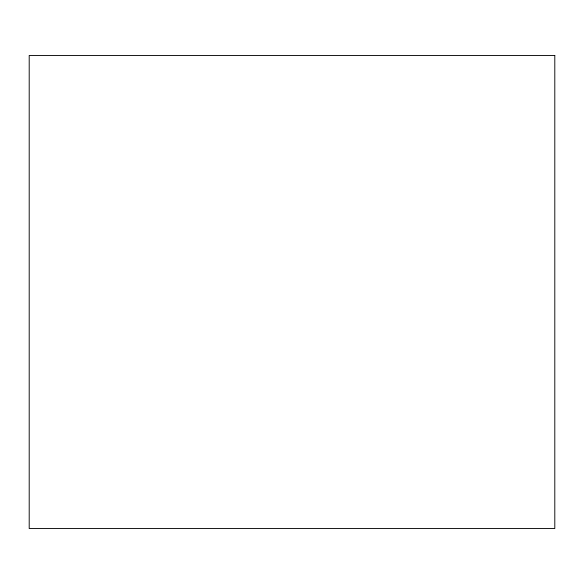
<?xml version="1.0" encoding="UTF-8"?>
<svg xmlns="http://www.w3.org/2000/svg" width="584" height="584" viewBox="0 0 584 584"><rect width="100%" height="100%" fill="white"/><g stroke="black" fill="none" stroke-linecap="round" stroke-linejoin="round"><path stroke-width="0.88" d="M554.8 55.48L29.2 55.48L29.2 528.52L554.8 528.52L554.8 55.48"/></g></svg>
